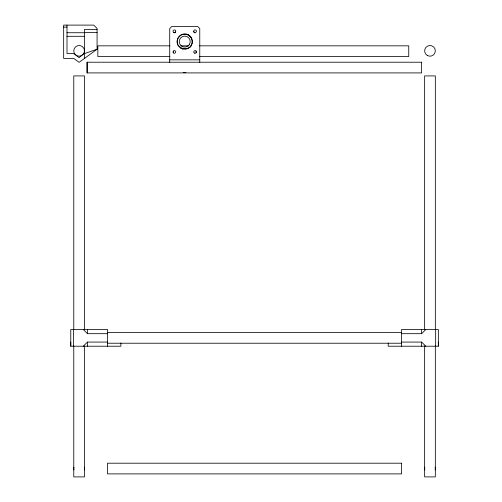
<?xml version="1.0" encoding="UTF-8"?>
<svg xmlns="http://www.w3.org/2000/svg" width="502" height="502" viewBox="0 0 502 502"><rect width="100%" height="100%" fill="white"/><g stroke="black" fill="none" stroke-linecap="round" stroke-linejoin="round"><path stroke-width="0.75" d="M120.894 343.042L120.888 346.217L70.769 346.217L70.776 342.075M84.512 58.401L84.531 53.601L97.074 49.209L97.074 28.445L93.73 25.1L63.66 25.1L63.66 58.401L73.719 58.401L79.128 62.342L97.074 49.209M190.158 47.012L191.381 45.418M174.821 32.963L175.775 32.009M401.581 333.686L421.63 333.686L425.803 329.507M83.244 346.217L87.474 342.075L107.522 342.075M97.074 29.398L84.512 29.398L84.531 53.601L83.815 53.601L79.128 57.661L73.719 53.507L66.998 53.507L66.998 25.1M63.66 27.108L66.998 27.108M84.512 32.617L97.074 32.617M66.998 32.737L84.512 32.737M66.998 36.295L84.512 36.295M169.883 45.839L97.834 45.839L97.834 56.531L169.883 56.531M180.852 45.839L188.683 45.839M199.645 45.839L408.753 45.839L408.753 56.531L199.645 56.531M169.72 59.845L199.765 59.845M107.522 332.531L401.581 332.531M83.301 329.507L87.474 333.686L107.522 333.686M401.581 342.075L421.63 342.075L425.803 346.217M107.522 343.224L401.581 343.224M401.581 346.217L401.581 329.507L438.334 329.507L438.334 346.217L388.215 346.217L388.215 343.042M186.713 34.155L188.57 34.92L191.381 37.738M180.883 48.236A7.687 7.687 0 0 0 192.297 42.915A7.687 7.687 0 0 0 183.393 34.011A7.687 7.687 0 0 0 178.072 45.418L180.883 48.236L182.734 49.001M193.276 31.375L194.945 32.988M438.334 342.075L438.34 346.217M435.661 329.507L435.661 346.217M435.328 329.663L435.328 75.915L424.636 75.915L424.636 329.663M435.328 346.11L435.328 476.9L424.636 476.9L424.636 346.11M421.63 329.507L421.63 333.686M421.63 342.075L421.63 346.217M199.765 62.468L199.765 28.545L197.757 26.543L171.722 26.543L169.72 28.545L169.72 62.468M196.062 51.16L196.062 52.71M173.391 51.217L173.391 52.748M107.522 346.217L107.522 329.507L70.769 329.507L70.769 346.217M87.474 62.217L87.474 72.909M87.474 329.507L87.474 333.686M87.474 342.075L87.474 346.217M84.468 329.663L84.468 75.915L73.775 75.915L73.775 329.663M84.468 346.11L84.468 476.9L73.775 476.9L73.775 346.11M73.443 329.507L73.443 346.217M435.146 467.161A5.346 5.346 0 0 1 435.146 469.928M424.817 469.928A5.346 5.346 0 0 1 424.817 467.161M84.286 467.161A5.346 5.346 0 0 1 84.286 469.928M73.957 469.928A5.346 5.346 0 0 1 73.957 467.161M185.922 72.495A5.346 5.346 0 0 1 183.155 72.495M177.582 39.664C174.539 50.037 192.373 52.384 192.122 41.578A7.398 7.398 0 0 0 178.317 37.882L177.582 39.664M189.474 44.32L188.601 45.45A5.478 5.478 0 0 1 180.852 45.45L179.98 44.32A5.478 5.478 0 0 1 184.723 36.1A5.478 5.478 0 0 1 189.474 44.32M421.63 62.217L86.827 62.217L86.827 72.909L421.63 72.909L421.63 62.217M401.581 463.202L107.522 463.202L107.522 473.894L401.581 473.894L401.581 463.202M194.142 32.166A1.337 1.337 0 0 0 196.376 31.563A1.337 1.337 0 0 0 194.738 29.925A1.337 1.337 0 0 0 194.142 32.166M194.418 53.093A1.337 1.337 0 0 0 196.42 51.938A1.337 1.337 0 0 0 194.418 50.777A1.337 1.337 0 0 0 194.418 53.093M173.422 52.879A1.337 1.337 0 0 0 175.656 52.283A1.337 1.337 0 0 0 174.018 50.646A1.337 1.337 0 0 0 173.422 52.879M173.73 32.404A1.337 1.337 0 0 0 175.731 31.249A1.337 1.337 0 0 0 173.73 30.089A1.337 1.337 0 0 0 173.73 32.404M75.338 54.636A5.346 5.346 0 0 0 84.286 52.239A5.346 5.346 0 0 0 77.735 45.688A5.346 5.346 0 0 0 75.338 54.636M427.309 55.484A5.346 5.346 0 0 0 435.328 50.853A5.346 5.346 0 0 0 427.309 46.222A5.346 5.346 0 0 0 427.309 55.484"/></g></svg>
